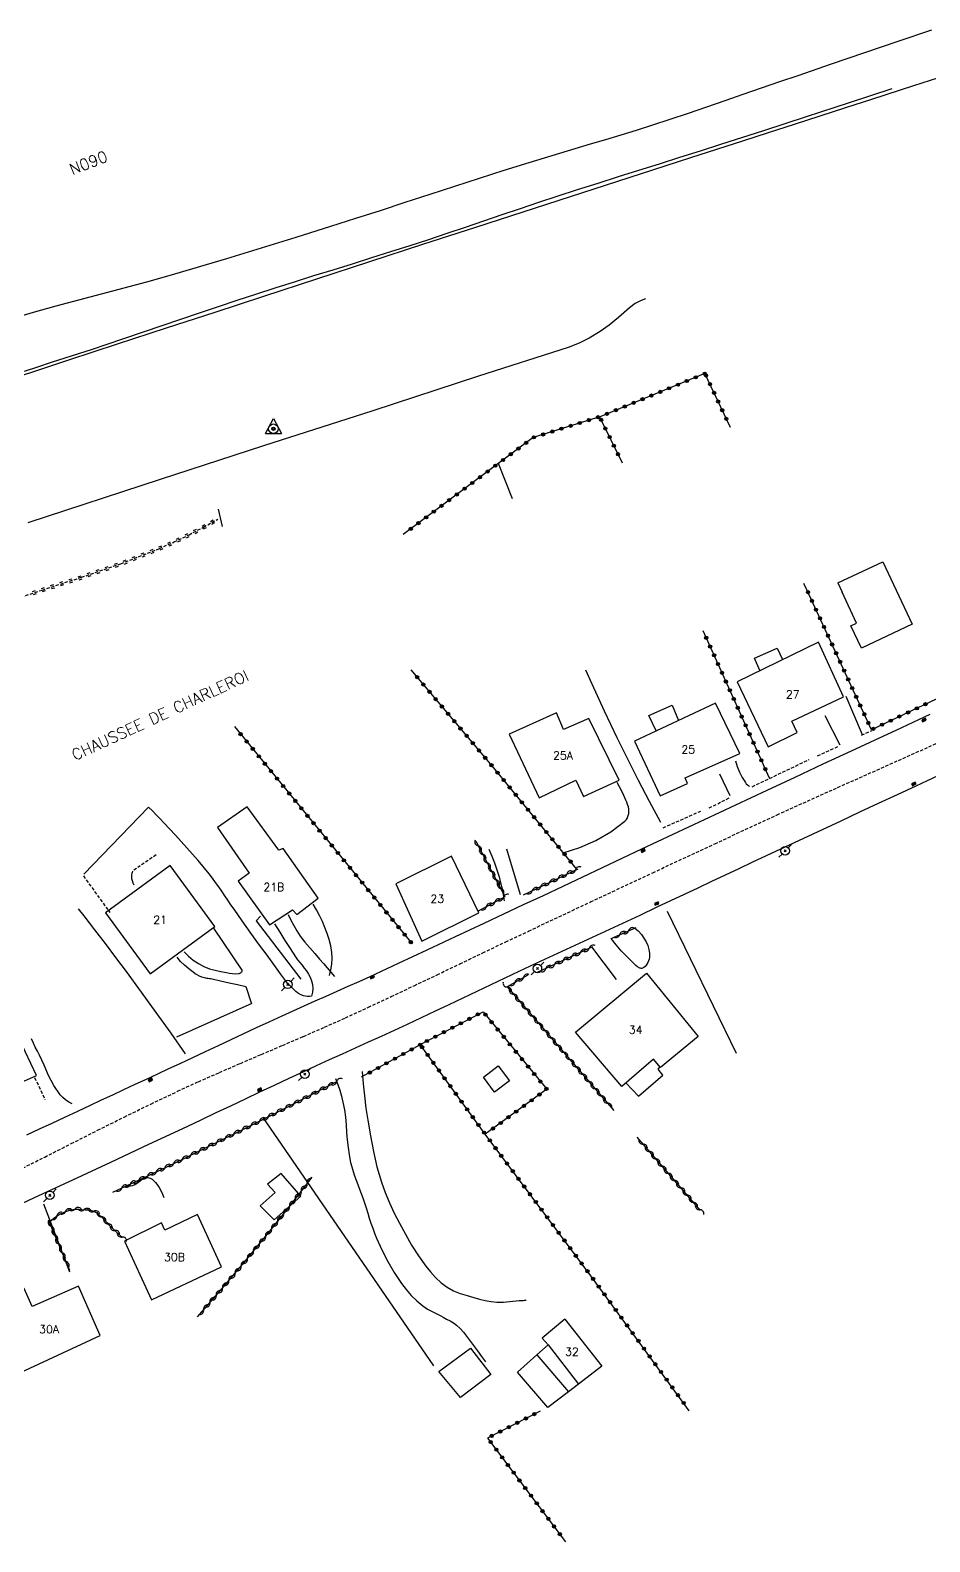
# Model space of a CAD drawing. Header units: millimetres. Extents: x 169000 to 170001, y 127000 to 128001.
# Drawn here: x 169677.5 to 169818.2, y 127276.1 to 127512.2 of the extents above; entities that cross this region are included whole.
import ezdxf
from ezdxf.enums import TextEntityAlignment as Align

# ---------------------------------------------------------------- set-up
doc = ezdxf.new("R2010")
doc.units = ezdxf.units.MM
doc.linetypes.add('DASHED', pattern=[0.75, 0.5, -0.25])
doc.layers.get('0').update_dxf_attribs({"linetype": 'CONTINUOUS'})
for name, color, linetype in [('W0001', 6, 'DASHED'), ('W0008', 7, 'CONTINUOUS'), ('W0010', 4, 'CONTINUOUS'), ('W0014', 7, 'CONTINUOUS'), ('W0017', 7, 'CONTINUOUS'), ('W0051', 7, 'CONTINUOUS'), ('W0071', 7, 'CONTINUOUS'), ('W0101', 7, 'CONTINUOUS'), ('W0104', 1, 'CONTINUOUS'), ('W0112', 1, 'DASHED'), ('W0120', 7, 'CONTINUOUS'), ('W0211', 2, 'CONTINUOUS'), ('W0220', 5, 'DASHED'), ('W0300', 7, 'CONTINUOUS'), ('W0310', 3, 'CONTINUOUS'), ('W0323', 7, 'CONTINUOUS'), ('W0330', 7, 'CONTINUOUS'), ('W0402', 7, 'CONTINUOUS'), ('W0473', 7, 'CONTINUOUS'), ('W0850', 7, 'CONTINUOUS'), ('W0989', 7, 'CONTINUOUS'), ('W0990', 7, 'CONTINUOUS'), ('W0991', 7, 'CONTINUOUS')]:
    doc.layers.add(name, color=color, linetype=linetype)
doc.styles.get("Standard").update_dxf_attribs({"font": 'romans.shx', "width": 0.85})

# ---------------------------------------------------------------- blocks, each defined once
blk = doc.blocks.new('born_spec')
for p, q in [((-15, -9), (0, 19)), ((0, 19), (15, -9)), ((-15, -9), (15, -9))]:
    blk.add_line(p, q)
for radius in [9, 3, 2]:
    blk.add_circle((0, 0), radius)
blk = doc.blocks.new('T951')
at = {"color": 6, "xscale": 0.08333333333333333, "yscale": 0.08333333333333333}
blk.add_blockref('born_spec', (0, 0), dxfattribs=at)
blk = doc.blocks.new('T473')
for p, q in [((-0.166667, 0.166667), (0.166667, -0.166667)), ((-0.166667, -0.166667), (0.166667, 0.166667)), ((0.500001, 0.500001), (1.000002, 1.000002)), ((-1.000002, -1.000002), (-0.500001, -0.500001))]:
    blk.add_line(p, q)
blk.add_ellipse((0, 0), major_axis=(0.471405, 0.471405), ratio=1, start_param=5.4977871438, end_param=11.780972451)
blk = doc.blocks.new('avaloir')
for p, q in [((-3, 0), (-3, -6)), ((0, 0), (0, -6)), ((3, 0), (3, -6))]:
    blk.add_line(p, q)
blk.add_lwpolyline([(0, 0), (-6, 0), (-6, -6), (6, -6), (6, 0), (-6, 0)])
blk = doc.blocks.new('T684')
at = {"xscale": 0.1666666666666667, "yscale": 0.1666666666666667, "rotation": 270}
blk.add_blockref('avaloir', (0, 0), dxfattribs=at)
blk = doc.blocks.new('t323o')
at = {"color": 0, "linetype": 'Continuous'}
for radius in [0.25, 0.15]:
    blk.add_circle((0, 0), radius, dxfattribs=at)
blk = doc.blocks.new('t310o')
at = {"color": 0, "linetype": 'Continuous'}
for centre, start, end in [((-0.5, 0.38), 216.8699, 323.1304), ((0.5, -0.37), 36.8699, 143.1303)]:
    blk.add_arc(centre, 0.625, start, end, dxfattribs=at)
blk = doc.blocks.new('t220o')
at = {"color": 0, "linetype": 'Continuous'}
for p, q in [((-0.25, 0.25), (0.25, 0.25)), ((-0.25, -0.25), (0.25, -0.25))]:
    blk.add_line(p, q, dxfattribs=at)

msp = doc.modelspace()

# ---------------------------------------------------------------- linework, layer by layer
at = {"layer": 'W0001', "linetype": 'DASHED'}
msp.add_lwpolyline([(169675.65, 127334.14), (169679.79, 127336.21), (169683.93, 127338.3), (169688.06, 127340.39), (169692.21, 127342.46), (169696.37, 127344.49), (169700.56, 127346.47), (169703.81, 127347.96), (169707.09, 127349.41), (169710.37, 127350.83), (169713.66, 127352.23), (169716.95, 127353.64), (169720.24, 127355.05), (169723.52, 127356.48), (169726.79, 127357.95), (169730.38, 127359.6), (169733.97, 127361.28), (169737.55, 127362.97), (169741.13, 127364.68), (169744.7, 127366.39), (169748.27, 127368.1), (169751.85, 127369.81), (169755.43, 127371.5), (169765.13, 127376.06), (169774.83, 127380.62), (169784.55, 127385.15), (169794.28, 127389.65), (169799.01, 127391.8), (169803.75, 127393.93), (169808.5, 127396.05), (169813.25, 127398.16), (169817.99, 127400.27), (169822.73, 127402.41)], dxfattribs=at)
at = {"layer": 'W0008'}
for points in [[(169773.7, 127470.25), (169773.03, 127470.03), (169772.09, 127469.56), (169771.23, 127468.87), (169769.49, 127467.35), (169768.04, 127466.17), (169766.6, 127465.19), (169764.9, 127464.14), (169763.34, 127463.35), (169761.62, 127462.66), (169747.58, 127458.21), (169731.06, 127452.78), (169714.01, 127447.3), (169697.83, 127442.03), (169677.13, 127435.3)], [(169674.15, 127327.97), (169678.21, 127329.86), (169684.17, 127332.64), (169690.13, 127335.42), (169696.09, 127338.2), (169702.05, 127340.99), (169704.33, 127342.07), (169706.6, 127343.14), (169708.88, 127344.22), (169711.16, 127345.3), (169713.43, 127346.37), (169715.71, 127347.45), (169717.99, 127348.52), (169720.27, 127349.58), (169722.3, 127350.51), (169724.32, 127351.43), (169726.35, 127352.35), (169728.38, 127353.27), (169730.41, 127354.19), (169732.44, 127355.11), (169734.46, 127356.03), (169736.48, 127356.96), (169738.67, 127357.99), (169740.86, 127359.02), (169743.04, 127360.05), (169745.22, 127361.09), (169747.4, 127362.13), (169749.58, 127363.17), (169751.76, 127364.2), (169753.94, 127365.23), (169756.64, 127366.49), (169759.34, 127367.75), (169762.04, 127369), (169764.74, 127370.25), (169767.44, 127371.51), (169770.15, 127372.76), (169772.85, 127374.01), (169775.55, 127375.27), (169777.68, 127376.27), (169779.81, 127377.28), (169781.94, 127378.28), (169784.08, 127379.28), (169786.21, 127380.29), (169788.34, 127381.29), (169790.47, 127382.3), (169792.61, 127383.3), (169795.53, 127384.66), (169798.46, 127386.03), (169801.38, 127387.39), (169804.31, 127388.75), (169807.24, 127390.11), (169810.16, 127391.47), (169813.09, 127392.83), (169816.02, 127394.19), (169820.44, 127396.26)]]:
    msp.add_lwpolyline(points, dxfattribs=at)
at = {"layer": 'W0010'}
msp.add_lwpolyline([(169812.22, 127503.08), (169805.53, 127500.89), (169798.83, 127498.71), (169792.14, 127496.53), (169785.43, 127494.37), (169782.24, 127493.35), (169779.04, 127492.34), (169775.84, 127491.33), (169772.64, 127490.32), (169769.44, 127489.31), (169766.25, 127488.3), (169763.05, 127487.28), (169759.86, 127486.24), (169756.98, 127485.3), (169754.11, 127484.34), (169751.24, 127483.37), (169748.37, 127482.4), (169745.51, 127481.43), (169742.64, 127480.46), (169739.76, 127479.51), (169736.89, 127478.57), (169733.87, 127477.6), (169730.86, 127476.65), (169727.84, 127475.71), (169724.82, 127474.77), (169721.79, 127473.84), (169718.77, 127472.9), (169715.76, 127471.94), (169712.75, 127470.97), (169709.81, 127470.01), (169706.88, 127469.03), (169703.95, 127468.04), (169701.03, 127467.04), (169698.1, 127466.04), (169695.18, 127465.04), (169692.25, 127464.05), (169689.32, 127463.07), (169687.19, 127462.37), (169685.07, 127461.68), (169682.94, 127460.99), (169680.81, 127460.3), (169678.68, 127459.61), (169676.55, 127458.92)], dxfattribs=at)
at = {"layer": 'W0014'}
msp.add_lwpolyline([(169818.18, 127405.33), (169815.52, 127404.1), (169812.87, 127402.86), (169810.22, 127401.63), (169805.84, 127399.59), (169801.45, 127397.56), (169797.07, 127395.52), (169792.69, 127393.48), (169787.79, 127391.18), (169782.89, 127388.88), (169778, 127386.58), (169773.1, 127384.28), (169770.02, 127382.83), (169766.94, 127381.38), (169763.86, 127379.93), (169760.77, 127378.48), (169757.69, 127377.03), (169754.61, 127375.59), (169751.53, 127374.14), (169748.44, 127372.7), (169743.98, 127370.61), (169739.52, 127368.52), (169735.06, 127366.44), (169730.59, 127364.38), (169728.87, 127363.6), (169727.15, 127362.83), (169725.44, 127362.06), (169723.72, 127361.3), (169722, 127360.53), (169720.28, 127359.76), (169718.56, 127358.99), (169716.85, 127358.21), (169714.85, 127357.29), (169712.85, 127356.37), (169710.86, 127355.44), (169708.87, 127354.51), (169706.88, 127353.57), (169704.89, 127352.64), (169702.9, 127351.7), (169700.9, 127350.77), (169699.15, 127349.96), (169697.4, 127349.14), (169695.64, 127348.33), (169693.89, 127347.52), (169692.13, 127346.71), (169690.38, 127345.89), (169688.63, 127345.08), (169686.87, 127344.26), (169684.89, 127343.33), (169682.9, 127342.4), (169680.92, 127341.47), (169678.93, 127340.54), (169676.95, 127339.61)], dxfattribs=at)
at = {"layer": 'W0017'}
for points in [[(169805.04, 127408.22), (169807.57, 127402.22)], [(169804.14, 127400.54), (169801.8, 127405.14)], [(169787.77, 127398.1), (169788.03, 127397.19), (169788.38, 127396.32), (169788.82, 127395.49), (169789.34, 127394.7), (169789.47, 127394.53), (169789.63, 127394.37), (169789.79, 127394.23), (169789.97, 127394.11)], [(169786.97, 127392.62), (169785.32, 127396)], [(169760.82, 127383.75), (169763.44, 127384.54), (169765.94, 127385.64), (169768.29, 127387.02), (169770.47, 127388.67), (169770.6, 127388.79), (169770.72, 127388.93), (169770.82, 127389.09), (169770.9, 127389.25), (169770.96, 127389.41), (169771.01, 127389.56), (169771.05, 127389.72), (169771.08, 127389.89), (169771.1, 127390.05), (169771.11, 127390.22), (169771.12, 127390.39), (169771.11, 127390.55), (169771.04, 127390.92), (169770.92, 127391.28), (169770.77, 127391.62), (169770.63, 127391.96), (169770.33, 127392.67), (169770.01, 127393.36), (169769.66, 127394.05), (169769.3, 127394.72)], [(169696.01, 127390.84), (169685.89, 127380.4)], [(169721.52, 127361.35), (169721.2, 127361.3), (169720.87, 127361.3), (169720.54, 127361.33), (169720.22, 127361.4), (169719.9, 127361.52), (169719.6, 127361.67), (169719.32, 127361.86), (169719.05, 127362.07), (169717.76, 127363.36), (169716.63, 127364.8), (169715.59, 127366.29), (169714.54, 127367.75), (169713.22, 127369.53), (169711.93, 127371.32), (169710.66, 127373.12), (169709.38, 127374.93), (169708.9, 127375.62), (169708.42, 127376.32), (169707.95, 127377.02), (169707.48, 127377.72), (169707, 127378.41), (169706.51, 127379.1), (169706.02, 127379.79), (169705.5, 127380.45), (169703.8, 127382.51), (169702.03, 127384.51), (169700.22, 127386.48), (169698.41, 127388.43), (169697.82, 127389.05), (169697.22, 127389.66), (169696.62, 127390.27), (169696.01, 127390.87)], [(169710.63, 127365.41), (169706.24, 127371.95)], [(169772.04, 127371.98), (169772.58, 127371.52), (169773.06, 127370.99), (169773.47, 127370.42), (169773.82, 127369.8), (169774.05, 127369.24), (169774.22, 127368.65), (169774.32, 127368.05), (169774.32, 127367.43), (169774.28, 127367.14), (169774.19, 127366.86), (169774.07, 127366.6), (169773.92, 127366.34), (169773.8, 127366.16), (169773.65, 127365.98), (169773.47, 127365.82), (169773.26, 127365.71), (169773.15, 127365.68), (169773.03, 127365.68), (169772.92, 127365.7), (169772.81, 127365.73), (169772.48, 127365.9), (169772.2, 127366.14), (169771.94, 127366.39), (169771.69, 127366.64), (169770.8, 127367.52), (169769.93, 127368.43), (169769.11, 127369.38), (169768.32, 127370.36)], [(169765.29, 127369.05), (169769.14, 127363.95)], [(169711.24, 127362.78), (169709.92, 127363.09), (169708.6, 127363.39), (169707.28, 127363.69), (169705.95, 127363.98), (169705.75, 127364.02), (169705.55, 127364.06), (169705.35, 127364.09), (169705.15, 127364.12), (169704.95, 127364.16), (169704.75, 127364.21), (169704.55, 127364.26), (169704.36, 127364.33), (169703.99, 127364.47), (169703.64, 127364.65), (169703.3, 127364.85), (169702.98, 127365.07), (169702.3, 127365.59), (169701.65, 127366.16), (169701.04, 127366.76), (169700.48, 127367.41)], [(169701.57, 127368.26), (169702.26, 127367.58), (169703.01, 127366.97), (169703.82, 127366.43), (169704.68, 127365.97), (169705.53, 127365.63), (169706.42, 127365.39), (169707.32, 127365.2), (169708.21, 127365.04), (169708.66, 127364.95), (169709.12, 127364.87), (169709.6, 127364.82), (169710.07, 127364.86), (169710.19, 127364.88), (169710.31, 127364.92), (169710.43, 127364.98), (169710.52, 127365.07), (169710.58, 127365.15), (169710.63, 127365.24), (169710.65, 127365.34), (169710.66, 127365.44)], [(169712.14, 127360.23), (169711.27, 127362.81)], [(169700.45, 127355), (169712.2, 127360.26)], [(169684.06, 127344.5), (169683.54, 127344.79), (169683.06, 127345.12), (169682.62, 127345.51), (169682.22, 127345.94), (169681.21, 127347.38), (169680.4, 127348.96), (169679.69, 127350.56), (169678.95, 127352.13), (169678.64, 127352.76), (169678.32, 127353.39), (169678.01, 127354.02), (169677.71, 127354.65)], [(169692.4, 127331.77), (169692.67, 127331.72), (169692.94, 127331.7), (169693.22, 127331.72), (169693.49, 127331.77), (169693.78, 127331.88), (169694.04, 127332.03), (169694.29, 127332.2), (169694.53, 127332.38), (169694.77, 127332.56), (169695.02, 127332.73), (169695.3, 127332.87), (169695.59, 127332.97), (169695.76, 127332.99), (169695.92, 127333), (169696.09, 127332.97), (169696.25, 127332.92), (169696.57, 127332.74), (169696.85, 127332.5), (169697.09, 127332.24), (169697.32, 127331.96), (169697.66, 127331.47), (169697.96, 127330.96), (169698.21, 127330.42), (169698.41, 127329.86)], [(169683.71, 127318.22), (169679.65, 127328.82)]]:
    msp.add_lwpolyline(points, dxfattribs=at)
at = {"layer": 'W0051'}
msp.add_lwpolyline([(169822.11, 127505.65), (169815.58, 127503.52), (169809.04, 127501.39), (169805, 127500.09), (169800.97, 127498.79), (169796.93, 127497.49), (169792.89, 127496.2), (169788.85, 127494.91), (169784.81, 127493.61), (169780.77, 127492.32), (169776.73, 127491.01), (169769.33, 127488.62), (169761.94, 127486.23), (169754.54, 127483.83), (169747.14, 127481.43), (169738.85, 127478.74), (169730.55, 127476.04), (169722.26, 127473.35), (169713.97, 127470.65), (169706.36, 127468.16), (169698.75, 127465.67), (169691.14, 127463.18), (169683.53, 127460.68), (169679.27, 127459.27), (169675.01, 127457.86)], dxfattribs=at)
at = {"layer": 'W0071'}
for points in [[(169749.21, 127384.28), (169749.67, 127383.23), (169750.08, 127382.16), (169750.46, 127381.07), (169750.81, 127379.98), (169751.06, 127379.05), (169751.28, 127378.12), (169751.47, 127377.18), (169751.63, 127376.23)], [(169754.18, 127377.16), (169752.03, 127384.28)], [(169717.83, 127374.08), (169718.25, 127373.21), (169718.71, 127372.36), (169719.21, 127371.53), (169719.74, 127370.73), (169720.45, 127369.79), (169721.22, 127368.88), (169722, 127368), (169722.77, 127367.12), (169723.35, 127366.43), (169723.94, 127365.76), (169724.52, 127365.08), (169725.11, 127364.4)], [(169715.7, 127372.62), (169716.52, 127371.33), (169717.34, 127370.04), (169718.17, 127368.76), (169719, 127367.49), (169719.32, 127367.03), (169719.67, 127366.59), (169720.02, 127366.16), (169720.37, 127365.72), (169720.71, 127365.27), (169721.02, 127364.79), (169721.29, 127364.28), (169721.5, 127363.74), (169721.63, 127363.15), (169721.68, 127362.55), (169721.65, 127361.94), (169721.52, 127361.35)], [(169725.24, 127348.46), (169725.6, 127347.56), (169725.91, 127346.64), (169726.18, 127345.71), (169726.41, 127344.77), (169726.63, 127343.6), (169726.79, 127342.42), (169726.9, 127341.24), (169726.99, 127340.06), (169727.09, 127338.88), (169727.21, 127337.7), (169727.38, 127336.53), (169727.61, 127335.36), (169727.79, 127334.65), (169728.01, 127333.95), (169728.24, 127333.26), (169728.5, 127332.57), (169728.76, 127331.89), (169729.02, 127331.21), (169729.28, 127330.52), (169729.52, 127329.83), (169729.79, 127329.05), (169730.04, 127328.25), (169730.28, 127327.46), (169730.53, 127326.67), (169730.79, 127325.87), (169731.06, 127325.09), (169731.35, 127324.31), (169731.67, 127323.54), (169732.51, 127321.7), (169733.42, 127319.9), (169734.43, 127318.15), (169735.55, 127316.47), (169736.29, 127315.51), (169737.09, 127314.6), (169737.95, 127313.74), (169738.88, 127312.96), (169739.25, 127312.69), (169739.64, 127312.45), (169740.05, 127312.22), (169740.46, 127312.01), (169740.87, 127311.81), (169741.28, 127311.61), (169741.69, 127311.4), (169742.09, 127311.18), (169742.62, 127310.89), (169743.15, 127310.62), (169743.68, 127310.31), (169744.16, 127309.96), (169744.73, 127309.42), (169745.24, 127308.84), (169745.71, 127308.23), (169746.18, 127307.62), (169746.83, 127306.78), (169747.47, 127305.93), (169748.08, 127305.07), (169748.68, 127304.19)], [(169729.44, 127349.58), (169729.58, 127347.66), (169729.77, 127345.75), (169730, 127343.85), (169730.29, 127341.95), (169730.71, 127339.51), (169731.17, 127337.08), (169731.73, 127334.66), (169732.42, 127332.28), (169733.01, 127330.64), (169733.69, 127329.03), (169734.44, 127327.45), (169735.24, 127325.9), (169736.17, 127324.16), (169737.15, 127322.45), (169738.21, 127320.78), (169739.38, 127319.18), (169740.12, 127318.27), (169740.9, 127317.39), (169741.75, 127316.57), (169742.7, 127315.86), (169743.69, 127315.31), (169744.74, 127314.9), (169745.81, 127314.57), (169746.87, 127314.26), (169747.76, 127314.02), (169748.66, 127313.81), (169749.57, 127313.64), (169750.49, 127313.54), (169750.99, 127313.53), (169751.49, 127313.54), (169751.99, 127313.57), (169752.49, 127313.62), (169752.98, 127313.67), (169753.48, 127313.73), (169753.98, 127313.78), (169754.47, 127313.81), (169754.62, 127313.82), (169754.77, 127313.83), (169754.91, 127313.83), (169755.06, 127313.84)]]:
    msp.add_lwpolyline(points, dxfattribs=at)
at = {"layer": 'W0101'}
for points in [[(169803.78, 127425.88), (169810.83, 127429.2), (169815.42, 127419.43), (169807.47, 127415.69), (169805.83, 127419.19), (169806.71, 127419.6), (169804.44, 127424.46)], [(169803.78, 127425.88), (169804.44, 127424.46)], [(169747.67, 127374.34), (169743.39, 127383.19), (169734.68, 127378.89), (169738.72, 127369.93)], [(169738.72, 127369.93), (169747.67, 127374.34)], [(169761.12, 127310.86), (169757.56, 127307.91), (169758.49, 127306.85), (169763.23, 127300.74)], [(169761.12, 127310.86), (169766.88, 127303.53), (169763.23, 127300.74)]]:
    msp.add_lwpolyline(points, dxfattribs=at)
for points in [[(169788.03, 127410.45), (169792.9, 127400.3), (169797.41, 127402.51), (169796.56, 127404.29), (169804.64, 127408.09), (169800.76, 127416.65)], [(169772.01, 127401.15), (169776.02, 127392.62), (169780.25, 127394.54), (169779.93, 127395.44), (169788.46, 127399.27), (169784.66, 127407.13)], [(169752.37, 127402.27), (169757.1, 127392.31), (169762.84, 127395.07), (169764.04, 127392.52), (169769.59, 127395.07), (169764.84, 127404.69), (169760.9, 127403.01), (169759.79, 127405.59)], [(169714.91, 127372.46), (169718.52, 127374.82), (169719.19, 127374.1), (169722.53, 127376.65), (169717.09, 127384.39), (169716.37, 127384.12), (169711.45, 127390.92), (169706.8, 127387.66), (169711.77, 127380.56), (169710.04, 127379.31)], [(169696.25, 127364.8), (169706.38, 127372.22), (169699.4, 127381.74), (169689.28, 127374.33), (169696.25, 127364.8)], [(169762.79, 127355.69), (169773.87, 127364.94), (169781.92, 127355.05), (169776.05, 127350.21), (169774.96, 127351.52), (169769.99, 127347.24)], [(169672.5, 127346.31), (169678.48, 127348.94), (169674.97, 127356.46), (169668.14, 127353.08), (169669.81, 127349.52), (169670.77, 127349.87)], [(169692.24, 127323.06), (169696.49, 127313.92), (169707.44, 127319.05), (169703.69, 127327.23), (169698.59, 127324.76), (169698.06, 127325.93)], [(169671.12, 127313.25), (169676, 127302.57), (169688.44, 127308.31), (169685.09, 127316.04), (169677.81, 127312.85), (169676.59, 127315.67)]]:
    msp.add_lwpolyline(points, close=True, dxfattribs=at)
at = {"layer": 'W0104'}
for points in [[(169791.59, 127412.19), (169790.77, 127414.15), (169794.31, 127415.69), (169795.14, 127413.91)], [(169775.4, 127402.76), (169774.22, 127405.19), (169777.88, 127406.81), (169778.88, 127404.4)], [(169770.65, 127347.81), (169772.6, 127345.7), (169776.4, 127349.02), (169775.71, 127349.95), (169776, 127350.28)], [(169761.65, 127299.53), (169758.43, 127297.07), (169753.68, 127302.62), (169756.73, 127305.31)], [(169756.73, 127305.31), (169758.49, 127306.85)], [(169756.73, 127305.31), (169761.65, 127299.53)], [(169763.23, 127300.74), (169761.65, 127299.53)]]:
    msp.add_lwpolyline(points, dxfattribs=at)
for points in [[(169748.36, 127348.67), (169750.7, 127350.43), (169752.44, 127348.11), (169750.1, 127346.36), (169748.36, 127348.67)], [(169715.68, 127326.38), (169719.85, 127330.07), (169716.74, 127333.66), (169714.64, 127331.96), (169715.81, 127330.68), (169713.47, 127328.58)], [(169741.4, 127302.68), (169746.34, 127306.34), (169749.53, 127302.22), (169744.8, 127298.64)]]:
    msp.add_lwpolyline(points, close=True, dxfattribs=at)
at = {"layer": 'W0112'}
for points in [[(169807.49, 127402.11), (169809.13, 127402.83)], [(169800.6, 127398.9), (169803.9, 127400.38)], [(169790.4, 127394.06), (169799.3, 127398.31)], [(169776.45, 127387.63), (169782.35, 127390.26)], [(169783.65, 127390.74), (169786.92, 127392.36)]]:
    msp.add_lwpolyline(points, dxfattribs=at)
at = {"layer": 'W0112', "linetype": 'DASHED'}
for points in [[(169697.21, 127383.4), (169693.49, 127380.85)], [(169693.52, 127380.85), (169693.44, 127380.67), (169693.39, 127380.48), (169693.36, 127380.28), (169693.36, 127380.08), (169693.38, 127379.73), (169693.45, 127379.39), (169693.56, 127379.05), (169693.7, 127378.73)], [(169685.83, 127380.12), (169689.96, 127374.42)], [(169678.21, 127348.62), (169679.83, 127345.19)]]:
    msp.add_lwpolyline(points, dxfattribs=at)
at = {"layer": 'W0120'}
msp.add_lwpolyline([(169707.57, 127434.72), (169706.94, 127437.4)], dxfattribs=at)
at = {"layer": 'W0211'}
for points in [[(169713.53, 127373.81), (169712.83, 127373.12)], [(169724.31, 127364.56), (169724.52, 127365.45), (169724.65, 127366.36), (169724.7, 127367.27), (169724.66, 127368.18), (169724.51, 127369.19), (169724.27, 127370.17), (169723.95, 127371.14), (169723.6, 127372.08), (169723.2, 127373.02), (169722.76, 127373.94), (169722.27, 127374.83), (169721.74, 127375.7)], [(169712.83, 127373.12), (169719.85, 127363.98)]]:
    msp.add_lwpolyline(points, dxfattribs=at)
at = {"layer": 'W0220', "linetype": 'DASHED'}
msp.add_lwpolyline([(169673.24, 127422.73), (169679.38, 127424.78), (169685.55, 127426.78), (169691.68, 127428.89), (169697.71, 127431.26), (169700.05, 127432.3), (169702.35, 127433.41), (169704.61, 127434.6), (169706.83, 127435.86)], dxfattribs=at)
at = {"layer": 'W0300'}
msp.add_lwpolyline([(169740.63, 127303.58), (169713.95, 127342.38)], dxfattribs=at)
at = {"layer": 'W0310'}
for points in [[(169751.76, 127376.87), (169747.22, 127385.48)], [(169754.66, 127377.16), (169763.19, 127381.25)], [(169747.51, 127374.61), (169751.79, 127376.89)], [(169768.32, 127370.36), (169772.25, 127372.08)], [(169765.42, 127369.05), (169756.76, 127365.02)], [(169755.3, 127364.62), (169752.06, 127362.81), (169768.76, 127343.48)], [(169690.46, 127330.71), (169694.14, 127332.44), (169697.81, 127334.18), (169701.48, 127335.94), (169705.13, 127337.73), (169710.23, 127340.25), (169715.32, 127342.8), (169720.39, 127345.38), (169725.46, 127347.98)], [(169772.35, 127339.33), (169782.28, 127327.85)], [(169703.65, 127311.24), (169707.23, 127315.33), (169710.92, 127319.68), (169714.54, 127324.09), (169718.1, 127328.55), (169721.58, 127333.08)], [(169680.52, 127326.09), (169681.26, 127326.72), (169682.07, 127327.25), (169682.95, 127327.67), (169683.87, 127327.97), (169684.44, 127328.07), (169685.01, 127328.08), (169685.57, 127328.03), (169686.13, 127327.97), (169686.5, 127327.94), (169686.88, 127327.89), (169687.26, 127327.8), (169687.62, 127327.65), (169687.98, 127327.43), (169688.32, 127327.18), (169688.64, 127326.89), (169688.93, 127326.59), (169689.21, 127326.28), (169689.48, 127325.97), (169689.77, 127325.66), (169690.06, 127325.37), (169690.53, 127324.93), (169691, 127324.49), (169691.48, 127324.05), (169691.95, 127323.62)], [(169683.71, 127318.49), (169680.5, 127326.11)]]:
    msp.add_lwpolyline(points, dxfattribs=at)
at = {"layer": 'W0323'}
for points in [[(169783.01, 127458.6), (169766.72, 127451.91), (169756.17, 127448.61), (169735.8, 127433.45)], [(169786.99, 127450.16), (169783.01, 127458.6)], [(169766.54, 127451.86), (169770.08, 127444.64)], [(169867.11, 127430.36), (169842.77, 127418.75), (169821.22, 127408.7), (169809.03, 127402.96), (169798.93, 127424.83), (169798.47, 127425.8)], [(169782.68, 127418.46), (169793.06, 127395.44)], [(169762.92, 127381.25), (169749.72, 127397.3), (169737.89, 127411.31), (169737.05, 127412.32)], [(169709.46, 127403.45), (169737.23, 127369.51)], [(169738.48, 127353.78), (169748.31, 127358.9), (169758.27, 127346.79), (169748.65, 127339.76)], [(169738.48, 127353.75), (169729.28, 127348.67)], [(169780.56, 127296.58), (169765.16, 127317.66), (169748.63, 127339.8), (169738.48, 127353.78)], [(169757.24, 127296.51), (169749.03, 127292.31), (169761.22, 127276.1)]]:
    msp.add_lwpolyline(points, dxfattribs=at)
at = {"layer": 'W0330'}
for points in [[(169818.4, 127512.23), (169813.16, 127510.49), (169807.94, 127508.71), (169802.72, 127506.92), (169797.5, 127505.13), (169794.65, 127504.15), (169791.8, 127503.16), (169788.95, 127502.17), (169786.1, 127501.18), (169783.24, 127500.19), (169780.39, 127499.22), (169777.53, 127498.26), (169774.66, 127497.33), (169772.27, 127496.57), (169769.87, 127495.84), (169767.47, 127495.12), (169765.07, 127494.41), (169762.66, 127493.7), (169760.26, 127492.99), (169757.86, 127492.27), (169755.46, 127491.53), (169751.58, 127490.31), (169747.71, 127489.07), (169743.84, 127487.82), (169739.97, 127486.56), (169736.1, 127485.3), (169732.23, 127484.04), (169728.36, 127482.8), (169724.48, 127481.57), (169719.06, 127479.86), (169713.63, 127478.16), (169708.19, 127476.5), (169702.74, 127474.88), (169699.21, 127473.87), (169695.68, 127472.9), (169692.14, 127471.95), (169688.6, 127471.01), (169685.06, 127470.07), (169681.52, 127469.12), (169677.99, 127468.14), (169674.47, 127467.12)], [(169752.94, 127439.04), (169750.71, 127444.55)], [(169776.1, 127388.45), (169774.35, 127391.73), (169772.63, 127395.03), (169770.94, 127398.35), (169769.3, 127401.69), (169767.31, 127405.87), (169765.37, 127410.09), (169764.39, 127412.25)], [(169701.81, 127352.31), (169699.53, 127355.55), (169697.22, 127358.77), (169694.9, 127361.98), (169692.56, 127365.18), (169690.92, 127367.37), (169689.27, 127369.54), (169687.6, 127371.71), (169685.93, 127373.87), (169685.05, 127375)], [(169787.95, 127352.39), (169777.17, 127374.56)]]:
    msp.add_lwpolyline(points, dxfattribs=at)

# ---------------------------------------------------------------- block references
at = {"layer": 'W0220'}
for p, rotation in [((169706.02, 127435.4), 29.59638563948368), ((169700.71, 127432.62), 25.82140875925806), ((169702.06, 127433.27), 25.82140875925806), ((169703.39, 127433.96), 27.70889738551711), ((169704.72, 127434.66), 29.59638563948368), ((169695.19, 127430.27), 21.4591385252756), ((169696.58, 127430.82), 21.4591385252756), ((169697.98, 127431.38), 23.93391976116346), ((169699.35, 127431.99), 23.93391976116346), ((169688.15, 127427.67), 18.99731284274644), ((169689.57, 127428.16), 18.99731284274644), ((169690.99, 127428.65), 18.99731284274644), ((169692.4, 127429.17), 21.4591385252756), ((169693.79, 127429.72), 21.4591385252756), ((169681.03, 127425.31), 17.98293270774444), ((169682.46, 127425.78), 17.98293270774444), ((169683.89, 127426.24), 17.98293270774444), ((169685.31, 127426.7), 17.98293270774444), ((169686.73, 127427.19), 18.99731284274644), ((169678.18, 127424.38), 18.41977171816415), ((169679.61, 127424.85), 17.98293270774444)]:
    msp.add_blockref('t220o', p, dxfattribs=dict(at, rotation=rotation))
at = {"layer": 'W0310'}
for p, rotation in [((169747.56, 127384.83), 117.8240991312214), ((169748.26, 127383.5), 117.8240991312214), ((169748.96, 127382.17), 117.8240991312214), ((169749.66, 127380.85), 117.8240991312214), ((169761.42, 127380.4), 25.62939972541475), ((169762.77, 127381.05), 25.62939972541475), ((169750.36, 127379.52), 117.8240991312214), ((169751.06, 127378.19), 117.8240991312214), ((169756.01, 127377.81), 25.62939972541475), ((169757.36, 127378.46), 25.62939972541475), ((169758.72, 127379.11), 25.62939972541475), ((169760.07, 127379.75), 25.62939972541475), ((169750.16, 127376.02), 28.10941058198507), ((169751.48, 127376.73), 28.10941058198507), ((169748.83, 127375.32), 28.10941058198507), ((169769.69, 127370.96), 23.71056175356923), ((169771.06, 127371.56), 23.71056175356923), ((169764.92, 127368.82), 204.9976477316121), ((169759.48, 127366.28), 204.9976477316121), ((169760.84, 127366.92), 204.9976477316121), ((169762.2, 127367.55), 204.9976477316121), ((169763.56, 127368.19), 204.9976477316121), ((169754.63, 127364.25), 209.1343010396632), ((169758.12, 127365.65), 204.9976477316121), ((169752.09, 127362.77), 310.8381183825588), ((169753.07, 127361.64), 310.8381183825588), ((169753.32, 127363.52), 209.1343010396632), ((169754.05, 127360.5), 310.8381183825588), ((169755.03, 127359.37), 310.8381183825588), ((169756.01, 127358.23), 310.8381183825588), ((169756.99, 127357.1), 310.8381183825588), ((169757.98, 127355.96), 310.8381183825588), ((169758.96, 127354.83), 310.8381183825588), ((169759.94, 127353.69), 310.8381183825588), ((169760.92, 127352.56), 310.8381183825588), ((169761.9, 127351.42), 310.8381183825588), ((169762.88, 127350.29), 310.8381183825588), ((169763.86, 127349.15), 310.8381183825588), ((169724.1, 127347.28), 27.22978180985298), ((169725.43, 127347.97), 27.22978180985298), ((169764.84, 127348.02), 310.8381183825588), ((169765.82, 127346.88), 310.8381183825588), ((169720.09, 127345.23), 26.92617787952974), ((169721.43, 127345.91), 27.22978180985298), ((169722.76, 127346.6), 27.22978180985298), ((169766.8, 127345.75), 310.8381183825588), ((169767.78, 127344.61), 310.8381183825588), ((169714.74, 127342.51), 26.62257426312274), ((169716.08, 127343.19), 26.92617787952974), ((169717.42, 127343.87), 26.92617787952974), ((169718.76, 127344.55), 26.92617787952974), ((169710.72, 127340.5), 26.62257426312274), ((169712.06, 127341.17), 26.62257426312274), ((169713.4, 127341.84), 26.62257426312274), ((169705.34, 127337.83), 26.31897096145903), ((169706.69, 127338.5), 26.31897096145903), ((169708.03, 127339.16), 26.31897096145903), ((169709.38, 127339.83), 26.31897096145903), ((169773.33, 127338.2), 310.8381183825646), ((169701.3, 127335.86), 25.7117665521818), ((169702.65, 127336.52), 26.01536843748216), ((169704, 127337.17), 26.01536843748216), ((169774.31, 127337.06), 310.8381183825646), ((169775.29, 127335.93), 310.8381183825646), ((169695.89, 127333.27), 25.40816464367414), ((169697.24, 127333.91), 25.40816464367414), ((169698.6, 127334.56), 25.7117665521818), ((169699.95, 127335.21), 25.7117665521818), ((169776.27, 127334.79), 310.8381183825646), ((169777.25, 127333.66), 310.8381183825646), ((169691.82, 127331.35), 25.10456271194909), ((169693.18, 127331.98), 25.10456271194909), ((169694.53, 127332.62), 25.40816464367414), ((169719.89, 127330.89), 52.42196935267022), ((169720.81, 127332.08), 52.42196935267022), ((169778.23, 127332.52), 310.8381183825646), ((169779.21, 127331.39), 310.8381183825646), ((169780.2, 127330.25), 310.8381183825646), ((169718.06, 127328.51), 51.50632811384232), ((169718.98, 127329.7), 52.42196935267022), ((169781.18, 127329.12), 310.8381183825646), ((169782.16, 127327.98), 310.8381183825646), ((169681.7, 127327.01), 33.07603056685378), ((169683.03, 127327.7), 18.3755713979282), ((169684.48, 127328.07), 0.7798645609261059), ((169685.98, 127327.99), 353.9515613291319), ((169687.45, 127327.72), 337.8727366936914), ((169688.66, 127326.86), 313.9839363340003), ((169689.68, 127325.76), 312.8152159814224), ((169716.2, 127326.16), 51.50632811384232), ((169717.13, 127327.34), 51.50632811384232), ((169680.8, 127325.4), 112.8604262020999), ((169681.38, 127324.02), 112.8604262020999), ((169690.76, 127324.72), 317.0702202888342), ((169691.86, 127323.7), 317.1499945848105), ((169714.32, 127323.82), 50.59068661435398), ((169715.26, 127324.99), 51.50632811384232), ((169681.96, 127322.63), 112.8604262020999), ((169682.55, 127321.25), 112.8604262020999), ((169712.42, 127321.5), 50.59068661435398), ((169713.37, 127322.66), 50.59068661435398), ((169683.13, 127319.87), 112.8604262020999), ((169710.51, 127319.19), 49.67504485326685), ((169711.47, 127320.34), 50.59068661435398), ((169708.57, 127316.9), 49.67504485326685), ((169709.54, 127318.04), 49.67504485326685), ((169706.61, 127314.62), 48.75940400479077), ((169707.59, 127315.76), 49.67504485326685), ((169704.64, 127312.37), 48.75940400479077), ((169705.62, 127313.5), 48.75940400479077)]:
    msp.add_blockref('t310o', p, dxfattribs=dict(at, rotation=rotation))
at = {"layer": 'W0323'}
for p, rotation in [((169782.96, 127458.58), 202.3472201110203), ((169777.41, 127456.3), 202.3472201110203), ((169778.79, 127456.87), 202.3472201110203), ((169780.18, 127457.44), 202.3472201110203), ((169781.57, 127458.01), 202.3472201110203), ((169783.16, 127458.3), 115.2336795170457), ((169783.79, 127456.94), 115.2336795170457), ((169771.86, 127454.02), 202.3472201110203), ((169773.25, 127454.59), 202.3472201110203), ((169774.63, 127455.16), 202.3472201110203), ((169776.02, 127455.73), 202.3472201110203), ((169784.43, 127455.59), 115.2336795170457), ((169785.07, 127454.23), 115.2336795170457), ((169764.86, 127451.33), 197.3458080613171), ((169766.29, 127451.77), 197.3458080613171), ((169766.78, 127451.37), 296.1583836005649), ((169767.7, 127452.31), 202.3472201110203), ((169769.08, 127452.88), 202.3472201110203), ((169770.47, 127453.45), 202.3472201110203), ((169785.71, 127452.87), 115.2336795170457), ((169786.35, 127451.52), 115.2336795170457), ((169757.7, 127449.09), 197.3458080613171), ((169759.14, 127449.54), 197.3458080613171), ((169760.57, 127449.99), 197.3458080613171), ((169762, 127450.43), 197.3458080613171), ((169763.43, 127450.88), 197.3458080613171), ((169767.44, 127450.02), 296.1583836005649), ((169753.85, 127446.88), 216.6656358821118), ((169755.05, 127447.78), 216.6656358821118), ((169756.27, 127448.64), 197.3458080613171), ((169768.1, 127448.68), 296.1583836005649), ((169768.76, 127447.33), 296.1583836005649), ((169750.24, 127444.2), 216.6656358821118), ((169751.44, 127445.09), 216.6656358821118), ((169752.65, 127445.99), 216.6656358821118), ((169769.42, 127445.99), 296.1583836005649), ((169747.83, 127442.4), 216.6656358821118), ((169749.04, 127443.3), 216.6656358821118), ((169744.22, 127439.72), 216.6656358821118), ((169745.43, 127440.61), 216.6656358821118), ((169746.63, 127441.51), 216.6656358821118), ((169741.82, 127437.93), 216.6656358821118), ((169743.02, 127438.82), 216.6656358821118), ((169738.21, 127435.24), 216.6656358821118), ((169739.41, 127436.13), 216.6656358821118), ((169740.62, 127437.03), 216.6656358821118), ((169737.01, 127434.34), 216.6656358821118), ((169799.11, 127424.45), 114.7839693825916), ((169799.74, 127423.08), 114.7839693825916), ((169800.36, 127421.72), 114.7839693825916), ((169800.99, 127420.36), 114.7839693825916), ((169801.62, 127419), 114.7839693825916), ((169783.2, 127417.32), 294.260076982614), ((169783.81, 127415.95), 294.260076982614), ((169802.25, 127417.64), 114.7839693825916), ((169802.88, 127416.28), 114.7839693825916), ((169784.43, 127414.59), 294.260076982614), ((169803.51, 127414.91), 114.7839693825916), ((169804.14, 127413.55), 114.7839693825916), ((169738.01, 127411.17), 130.1778222137188), ((169785.04, 127413.22), 294.260076982614), ((169785.66, 127411.85), 294.260076982614), ((169804.77, 127412.19), 114.7839693825916), ((169738.98, 127410.02), 130.1778222137188), ((169739.95, 127408.87), 130.1778222137188), ((169786.28, 127410.48), 294.260076982614), ((169786.89, 127409.12), 294.260076982614), ((169805.4, 127410.83), 114.7839693825916), ((169806.02, 127409.47), 114.7839693825916), ((169740.91, 127407.73), 130.1778222137188), ((169741.88, 127406.58), 130.1778222137188), ((169787.51, 127407.75), 294.260076982614), ((169806.65, 127408.1), 114.7839693825916), ((169807.28, 127406.74), 114.7839693825916), ((169817.47, 127406.94), 205.2011216099822), ((169742.85, 127405.44), 130.1778222137188), ((169743.82, 127404.29), 130.1778222137188), ((169788.13, 127406.38), 294.260076982614), ((169788.74, 127405.01), 294.260076982614), ((169807.91, 127405.38), 114.7839693825916), ((169812.05, 127404.38), 205.2011216099822), ((169813.4, 127405.02), 205.2011216099822), ((169814.76, 127405.66), 205.2011216099822), ((169816.12, 127406.3), 205.2011216099822), ((169710.41, 127402.28), 309.2873589837192), ((169744.78, 127403.14), 130.1778222137188), ((169745.75, 127402), 130.1778222137188), ((169789.36, 127403.65), 294.260076982614), ((169789.98, 127402.28), 294.260076982614), ((169808.54, 127404.02), 114.7839693825916), ((169809.33, 127403.1), 205.2011216099822), ((169810.69, 127403.74), 205.2011216099822), ((169711.36, 127401.12), 309.2873589837192), ((169712.31, 127399.96), 309.2873589837192), ((169746.72, 127400.85), 130.1778222137188), ((169747.69, 127399.71), 130.1778222137188), ((169790.59, 127400.91), 294.260076982614), ((169791.21, 127399.54), 294.260076982614), ((169713.26, 127398.8), 309.2873589837192), ((169714.21, 127397.64), 309.2873589837192), ((169748.65, 127398.56), 130.1778222137188), ((169749.62, 127397.41), 130.1778222137188), ((169791.82, 127398.18), 294.260076982614), ((169715.16, 127396.48), 309.2873589837192), ((169716.11, 127395.32), 309.2873589837192), ((169750.58, 127396.26), 129.4491791058395), ((169751.53, 127395.1), 129.4491791058395), ((169792.44, 127396.81), 294.260076982614), ((169717.06, 127394.16), 309.2873589837192), ((169718.01, 127393), 309.2873589837192), ((169752.48, 127393.94), 129.4491791058395), ((169753.44, 127392.78), 129.4491791058395), ((169718.96, 127391.84), 309.2873589837192), ((169719.91, 127390.68), 309.2873589837192), ((169754.39, 127391.62), 129.4491791058395), ((169755.34, 127390.47), 129.4491791058395), ((169720.86, 127389.51), 309.2873589837192), ((169721.81, 127388.35), 309.2873589837192), ((169756.3, 127389.31), 129.4491791058395), ((169757.25, 127388.15), 129.4491791058395), ((169722.76, 127387.19), 309.2873589837192), ((169723.71, 127386.03), 309.2873589837192), ((169758.2, 127386.99), 129.4491791058395), ((169759.15, 127385.83), 129.4491791058395), ((169724.66, 127384.87), 309.2873589837192), ((169725.61, 127383.71), 309.2873589837192), ((169760.11, 127384.67), 129.4491791058395), ((169761.06, 127383.52), 129.4491791058395), ((169726.56, 127382.55), 309.2873589837192), ((169727.51, 127381.39), 309.2873589837192), ((169762.01, 127382.36), 129.4491791058395), ((169728.46, 127380.23), 309.2873589837192), ((169729.41, 127379.07), 309.2873589837192), ((169730.36, 127377.9), 309.2873589837192), ((169731.31, 127376.74), 309.2873589837192), ((169732.26, 127375.58), 309.2873589837192), ((169733.21, 127374.42), 309.2873589837192), ((169734.16, 127373.26), 309.2873589837192), ((169735.11, 127372.1), 309.2873589837192), ((169736.06, 127370.94), 309.2873589837192), ((169737.01, 127369.78), 309.2873589837192), ((169744.85, 127357.1), 27.5475172706413), ((169746.18, 127357.79), 27.5475172706413), ((169747.51, 127358.49), 27.5475172706413), ((169748.69, 127358.44), 309.4327989795257), ((169749.64, 127357.28), 309.4327989795257), ((169740.86, 127355.02), 27.5475172706413), ((169742.19, 127355.71), 27.5475172706413), ((169743.52, 127356.41), 27.5475172706413), ((169750.59, 127356.12), 309.4327989795257), ((169751.55, 127354.97), 309.4327989795257), ((169735.85, 127352.3), 208.899713016538), ((169737.16, 127353.02), 208.899713016538), ((169738.48, 127353.75), 208.899713016538), ((169738.78, 127353.36), 125.9884927513099), ((169739.53, 127354.33), 27.5475172706413), ((169739.66, 127352.15), 125.9884927513099), ((169752.5, 127353.81), 309.4327989795257), ((169753.45, 127352.65), 309.4327989795257), ((169731.91, 127350.12), 208.899713016538), ((169733.22, 127350.85), 208.899713016538), ((169734.54, 127351.57), 208.899713016538), ((169740.54, 127350.93), 125.9884927513099), ((169741.42, 127349.72), 125.9884927513099), ((169754.41, 127351.49), 309.4327989795257), ((169755.36, 127350.33), 309.4327989795257), ((169730.6, 127349.4), 208.899713016538), ((169742.3, 127348.51), 125.9884927513099), ((169756.31, 127349.17), 309.4327989795257), ((169757.26, 127348.01), 309.4327989795257), ((169743.19, 127347.29), 125.9884927513099), ((169744.07, 127346.08), 125.9884927513099), ((169755.92, 127345.07), 216.1274715545643), ((169757.13, 127345.96), 216.1274715545643), ((169758.22, 127346.86), 309.4327989795257), ((169744.95, 127344.86), 125.9884927513099), ((169745.83, 127343.65), 125.9884927513099), ((169753.5, 127343.3), 216.1274715545643), ((169754.71, 127344.19), 216.1274715545643), ((169746.71, 127342.44), 125.9884927513099), ((169747.59, 127341.22), 125.9884927513099), ((169749.86, 127340.65), 216.1274715545643), ((169751.08, 127341.53), 216.1274715545643), ((169752.29, 127342.42), 216.1274715545643), ((169748.47, 127340.01), 125.9884927513099), ((169749.37, 127338.81), 126.7486477820555), ((169750.27, 127337.6), 126.7486477820555), ((169751.16, 127336.4), 126.7486477820555), ((169752.06, 127335.2), 126.7486477820555), ((169752.96, 127334), 126.7486477820555), ((169753.86, 127332.8), 126.7486477820555), ((169754.75, 127331.59), 126.7486477820555), ((169755.65, 127330.39), 126.7486477820555), ((169756.55, 127329.19), 126.7486477820555), ((169757.45, 127327.99), 126.7486477820555), ((169758.34, 127326.79), 126.7486477820555), ((169759.24, 127325.59), 126.7486477820555), ((169760.14, 127324.38), 126.7486477820555), ((169761.04, 127323.18), 126.7486477820555), ((169761.93, 127321.98), 126.7486477820555), ((169762.83, 127320.78), 126.7486477820555), ((169763.73, 127319.58), 126.7486477820555), ((169764.63, 127318.37), 126.7486477820555), ((169765.52, 127317.17), 126.1500869139968), ((169766.4, 127315.96), 126.1500869139968), ((169767.29, 127314.75), 126.1500869139968), ((169768.17, 127313.53), 126.1500869139968), ((169769.06, 127312.32), 126.1500869139968), ((169769.94, 127311.11), 126.1500869139968), ((169770.83, 127309.9), 126.1500869139968), ((169771.71, 127308.69), 126.1500869139968), ((169772.6, 127307.48), 126.1500869139968), ((169773.48, 127306.27), 126.1500869139968), ((169774.37, 127305.06), 126.1500869139968), ((169775.25, 127303.84), 126.1500869139968), ((169776.14, 127302.63), 126.1500869139968), ((169777.02, 127301.42), 126.1500869139968), ((169777.91, 127300.21), 126.1500869139968), ((169778.79, 127299), 126.1500869139968), ((169779.68, 127297.79), 126.1500869139968), ((169756.34, 127296.05), 207.0818781143844), ((169751, 127293.32), 207.0818781143844), ((169752.34, 127294.01), 207.0818781143844), ((169753.67, 127294.69), 207.0818781143844), ((169755.01, 127295.37), 207.0818781143844), ((169749.5, 127291.69), 306.9486587733728), ((169749.67, 127292.64), 207.0818781143844), ((169750.4, 127290.49), 306.9486587733728), ((169751.3, 127289.29), 306.9486587733728), ((169752.2, 127288.09), 306.9486587733728), ((169753.1, 127286.89), 306.9486587733728), ((169754, 127285.69), 306.9486587733728), ((169754.91, 127284.5), 306.9486587733728), ((169755.81, 127283.3), 306.9486587733728), ((169756.71, 127282.1), 306.9486587733728), ((169757.61, 127280.9), 306.9486587733728), ((169758.51, 127279.7), 306.9486587733728), ((169759.41, 127278.5), 306.9486587733728), ((169760.32, 127277.3), 306.9486587733728)]:
    msp.add_blockref('t323o', p, dxfattribs=dict(at, rotation=rotation))
at = {"layer": 'W0402', "yscale": 0.31, "zscale": 0.31}
for p, xscale, rotation in [((169817.18, 127404.61), 0.3099999999999999, 114.8956563508576), ((169815.72, 127394.35), 0.3100000000000001, 295.0257286521785), ((169773.26, 127384.2), 0.31, 115.157771690446), ((169775.52, 127375.67), 0.31, 295.0672630325214), ((169730.93, 127364.48), 0.3100000000000001, 114.5902102911746), ((169696.25, 127348.38), 0.31, 114.8565057065351), ((169713.45, 127346.6), 0.3100000000000001, 295.2727287831337)]:
    msp.add_blockref('T684', p, dxfattribs=dict(at, xscale=xscale, rotation=rotation))
at = {"layer": 'W0473'}
for p in [(169795.55, 127384.04), (169756.81, 127365.65), (169717.8, 127363.18), (169720.46, 127349.15), (169680.6, 127330.23)]:
    msp.add_blockref('T473', p, dxfattribs=at)
at = {"layer": 'W0850'}
msp.add_blockref('T951', (169715.54, 127449.97), dxfattribs=at)

# ---------------------------------------------------------------- texts
at = {"layer": 'W0989'}
msp.add_text('CHAUSSEE DE CHARLEROI', height=1.75, rotation=24.858, dxfattribs=at).set_placement((169684.51, 127398.09))
at = {"layer": 'W0990'}
msp.add_text('N090', height=1.75, rotation=21.417, dxfattribs=at).set_placement((169686.63, 127491.53), align=Align.MIDDLE_CENTER)
at = {"layer": 'W0991'}
for s, p in [('27', (169796.73, 127408.48)), ('25', (169780.39, 127399.88)), ('25A', (169760.81, 127398.95)), ('21B', (169715.61, 127378.39)), ('23', (169741.16, 127376.56)), ('21', (169697.83, 127373.27)), ('34', (169772.17, 127356.09)), ('30B', (169700.07, 127320.57)), ('30A', (169680.47, 127309.31)), ('32', (169762.2, 127305.8))]:
    msp.add_text(s, height=1.25, dxfattribs=at).set_placement(p, align=Align.MIDDLE_CENTER)

doc.saveas('drawing.dxf')
